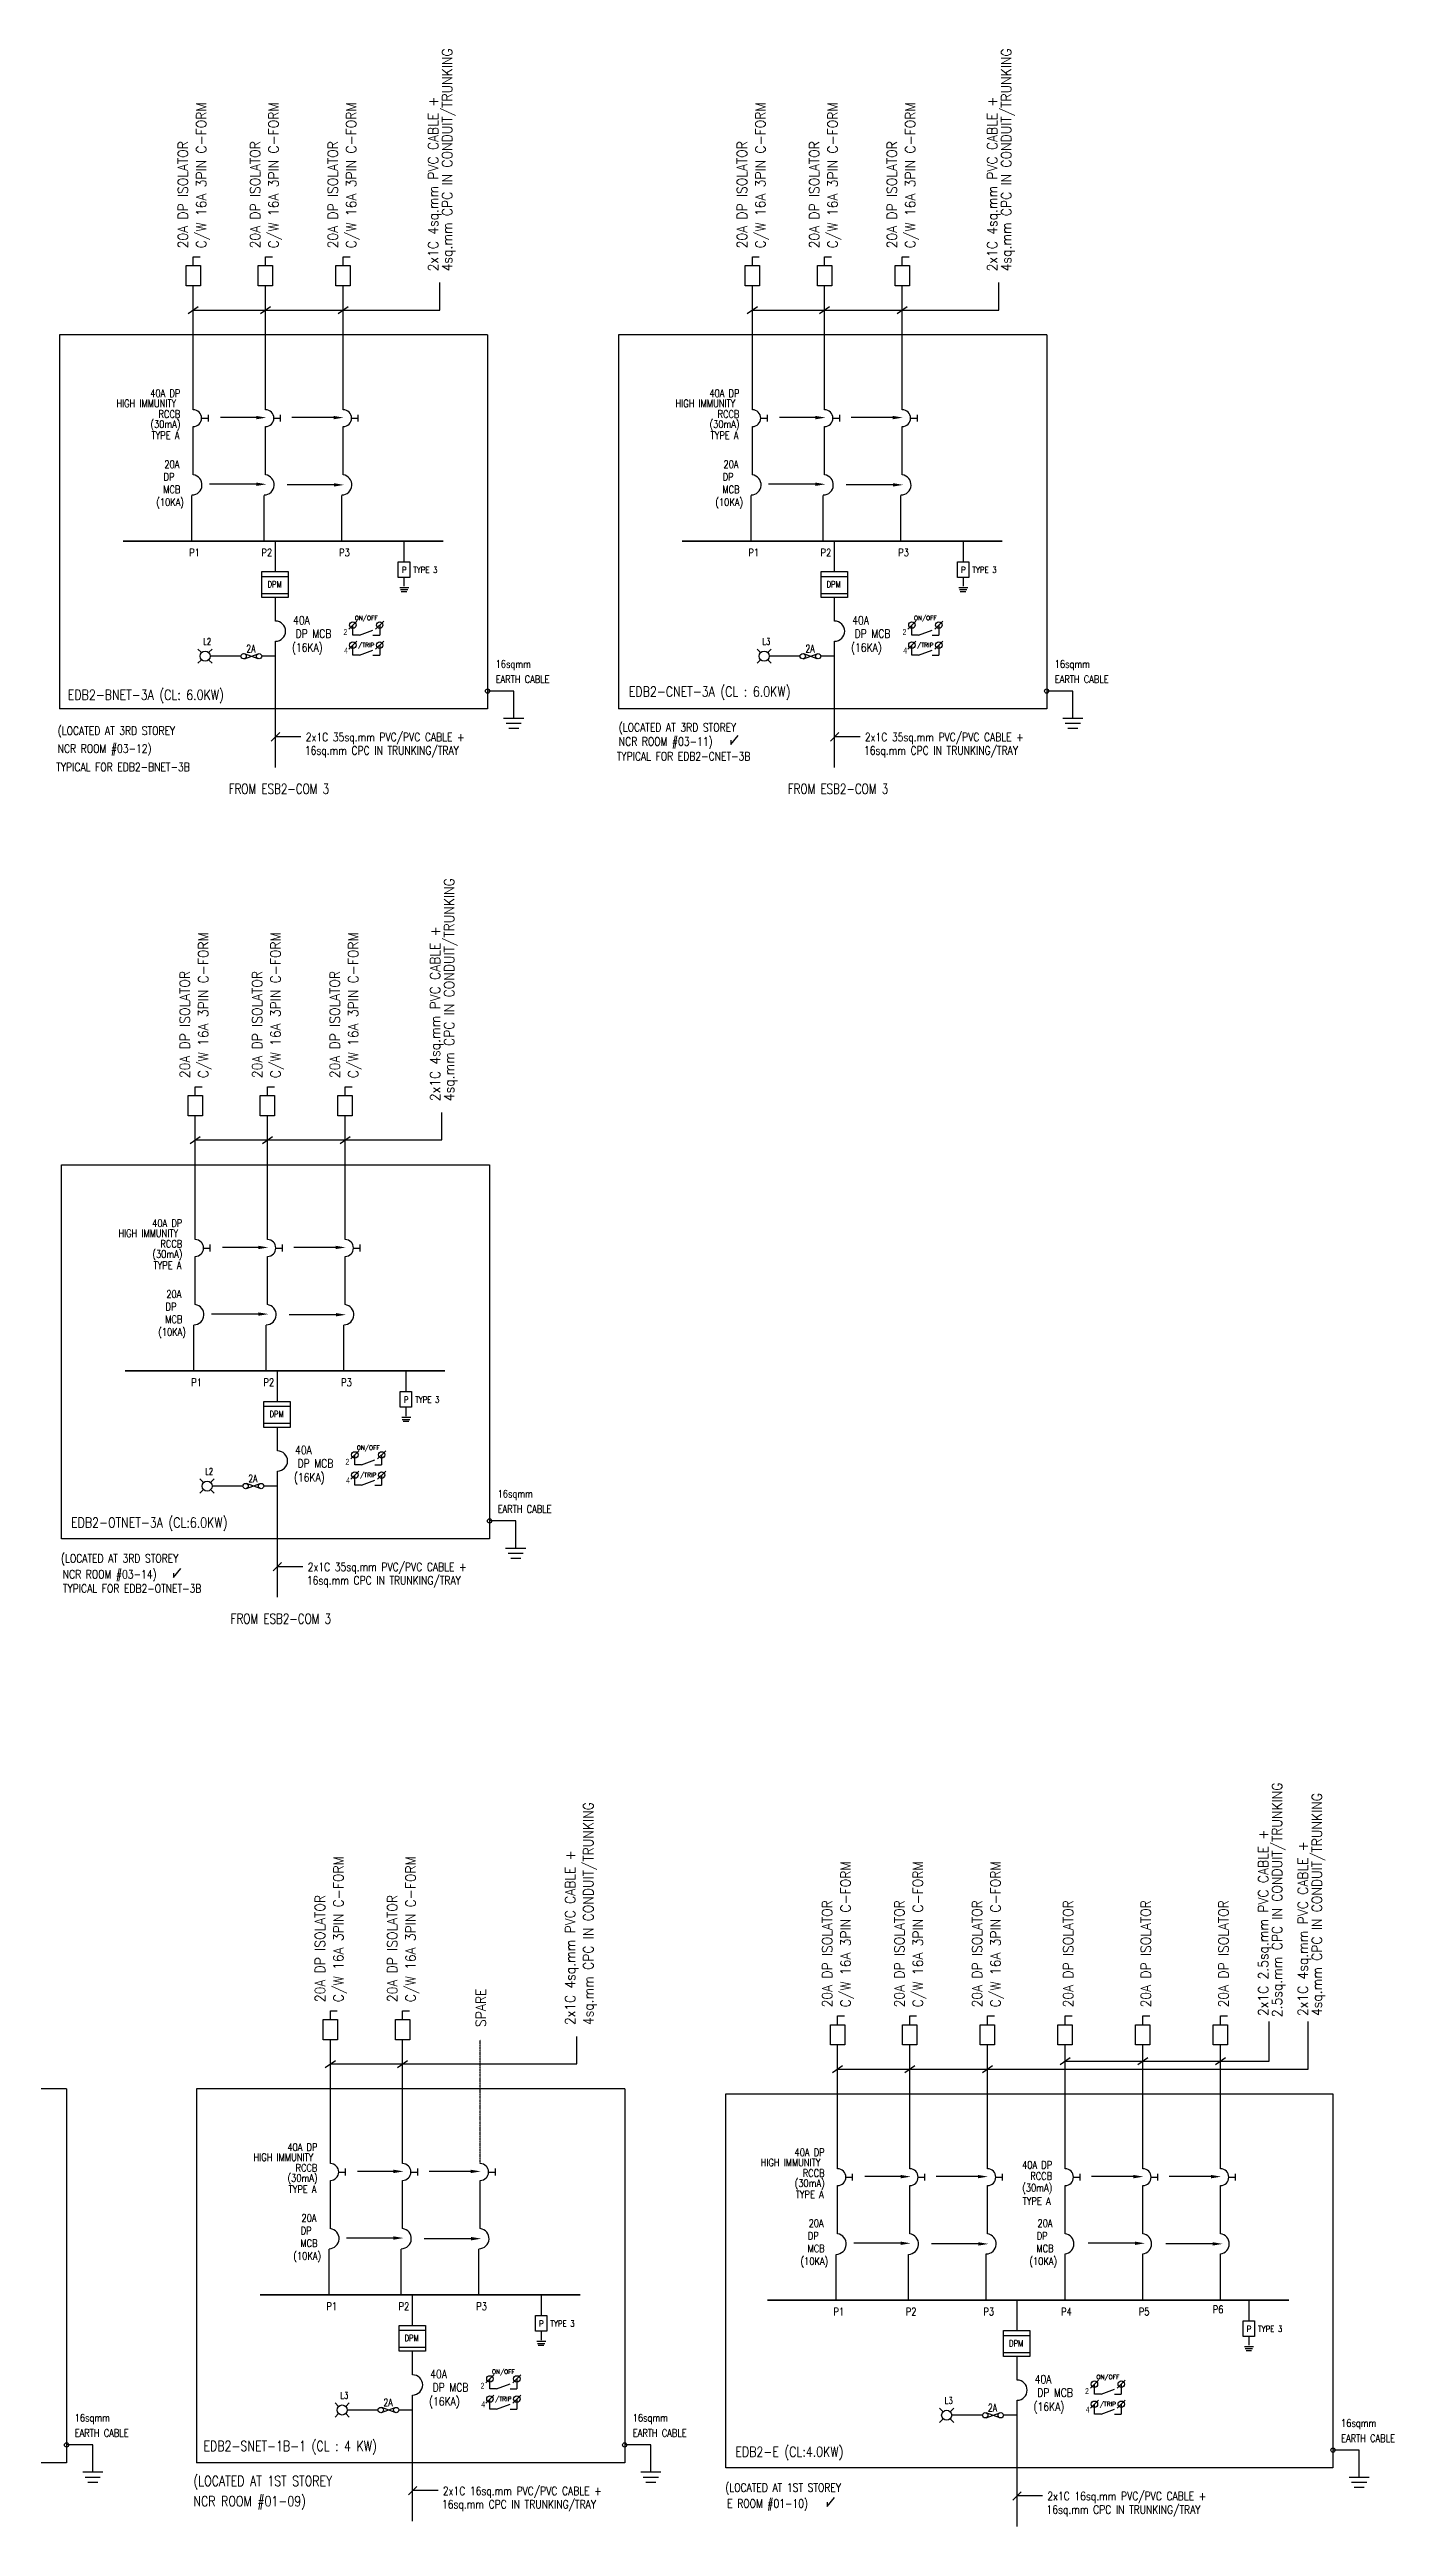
# Model space of a CAD drawing. Header units: millimetres. Extents: x 624049 to 847333, y 256790 to 538574.
# Drawn here: x 745112 to 785162, y 314678 to 388463 of the extents above; entities that cross this region are included whole.
import ezdxf
from ezdxf.enums import TextEntityAlignment as Align

# ---------------------------------------------------------------- set-up
doc = ezdxf.new("R2010")
doc.units = ezdxf.units.MM
doc.header["$LTSCALE"] = 0.01
doc.linetypes.add('DASHED', pattern=[19.05, 12.7, -6.35])
doc.linetypes.add('{ -E- }', pattern=[0])
doc.layers.add('E-_ELEC----_E-', color=3, linetype='Continuous')
doc.styles.add('100', font='romans.shx', dxfattribs={"width": 0.8, "height": 250})
doc.styles.add('A2', font='SIMPLEX.shx', dxfattribs={"width": 0.95, "height": 190})
doc.styles.add('ATT', font='ROMANS.SHX')
doc.styles.add('MONOTXT', font='MONOTXT.SHX')
doc.styles.add('PwNote', font='Romans.shx', dxfattribs={"width": 0.75, "bigfont": 'Special.shx'})
doc.styles.add('ROMANS', font='romans', dxfattribs={"width": 0.75})

# ---------------------------------------------------------------- blocks, each defined once
blk = doc.blocks.new('20A ISO')
at = {"color": 7}
blk.add_lwpolyline([(1003747, 407593), (1004173, 407593), (1004173, 406990), (1003747, 406990)], close=True, dxfattribs=at)
blk.add_lwpolyline([(1003960, 407593), (1003960, 407853), (1004166, 407853)], dxfattribs=at)

msp = doc.modelspace()

# ---------------------------------------------------------------- linework, layer by layer
for p, q in [((749240, 380598), (749541, 380808)), ((749391, 377732), (749391, 381424)), ((751391, 380598), (751692, 380808)), ((751542, 377732), (751542, 381424)), ((753704, 380598), (754005, 380808)), ((753855, 377732), (753855, 381424)), ((765890, 380598), (766191, 380808)), ((766041, 377732), (766041, 381424)), ((768041, 380598), (768342, 380808)), ((768192, 377732), (768192, 381424)), ((770354, 380598), (770655, 380808)), ((770505, 377732), (770505, 381424)), ((749391, 375795), (749391, 377232)), ((749641, 377482), (749841, 377482)), ((749841, 377382), (749841, 377582)), ((751542, 375795), (751542, 377232)), ((751792, 377482), (751992, 377482)), ((751992, 377382), (751992, 377582)), ((753855, 375795), (753855, 377232)), ((754105, 377482), (754305, 377482)), ((754305, 377382), (754305, 377582)), ((766041, 375795), (766041, 377232)), ((766291, 377482), (766491, 377482)), ((766491, 377382), (766491, 377582)), ((768192, 375795), (768192, 377232)), ((768442, 377482), (768642, 377482)), ((768642, 377382), (768642, 377582)), ((770505, 375795), (770505, 377232)), ((770755, 377482), (770955, 377482)), ((770955, 377382), (770955, 377582)), ((755666, 373820), (755666, 373204)), ((772316, 373820), (772316, 373204)), ((751436, 372770), (752220, 372770)), ((755666, 372737), (755666, 372474)), ((768086, 372770), (768870, 372770)), ((772316, 372737), (772316, 372474)), ((751436, 372264), (752220, 372264)), ((755542, 372438), (755809, 372438)), ((755559, 372375), (755779, 372375)), ((755584, 372321), (755751, 372321)), ((768086, 372264), (768870, 372264)), ((772192, 372438), (772459, 372438)), ((772209, 372375), (772429, 372375)), ((772234, 372321), (772401, 372321)), ((754023, 371199), (754263, 371439)), ((754143, 371019), (754143, 371319)), ((754343, 371019), (754743, 371169)), ((754823, 371199), (755063, 371439)), ((754943, 371319), (754943, 371019)), ((770673, 371199), (770913, 371439)), ((770793, 371019), (770793, 371319)), ((770993, 371019), (771393, 371169)), ((771473, 371199), (771713, 371439)), ((771593, 371319), (771593, 371019)), ((754023, 370599), (754263, 370839)), ((754343, 371019), (754143, 371019)), ((754143, 370419), (754143, 370719)), ((754343, 370419), (754143, 370419)), ((754343, 370419), (754743, 370569)), ((754743, 371019), (754943, 371019)), ((754743, 370419), (754943, 370419)), ((754823, 370599), (755063, 370839)), ((754943, 370719), (754943, 370419)), ((770673, 370599), (770913, 370839)), ((770993, 371019), (770793, 371019)), ((770793, 370419), (770793, 370719)), ((770993, 370419), (770793, 370419)), ((770993, 370419), (771393, 370569)), ((771393, 371019), (771593, 371019)), ((771393, 370419), (771593, 370419)), ((771473, 370599), (771713, 370839)), ((771593, 370719), (771593, 370419)), ((758935, 368545), (758935, 369352)), ((775585, 368545), (775585, 369352)), ((758635, 368545), (759235, 368545)), ((758710, 368395), (759160, 368395)), ((758785, 368245), (759085, 368245)), ((775285, 368545), (775885, 368545)), ((775360, 368395), (775810, 368395)), ((775435, 368245), (775735, 368245)), ((751715, 367864), (751965, 368114)), ((752599, 367989), (751840, 367989)), ((768365, 367864), (768615, 368114)), ((769249, 367989), (768490, 367989)), ((749449, 353012), (749449, 356704)), ((751600, 353012), (751600, 356704)), ((753913, 353012), (753913, 356704)), ((749298, 355878), (749600, 356088)), ((751449, 355878), (751751, 356088)), ((753762, 355878), (754064, 356088)), ((749699, 352762), (749899, 352762)), ((749899, 352662), (749899, 352862)), ((751850, 352762), (752050, 352762)), ((752050, 352662), (752050, 352862)), ((754163, 352762), (754363, 352762)), ((754363, 352662), (754363, 352862)), ((749449, 351075), (749449, 352512)), ((751600, 351075), (751600, 352512)), ((753913, 351075), (753913, 352512)), ((755725, 349100), (755725, 348484)), ((751494, 348050), (752278, 348050)), ((751494, 347544), (752278, 347544)), ((755601, 347718), (755868, 347718)), ((755617, 347655), (755837, 347655)), ((755642, 347601), (755810, 347601)), ((755725, 348017), (755725, 347754)), ((754082, 346479), (754322, 346719)), ((754082, 345879), (754322, 346119)), ((754202, 346299), (754202, 346599)), ((754402, 346299), (754202, 346299)), ((754402, 346299), (754802, 346449)), ((754802, 346299), (755002, 346299)), ((754882, 346479), (755122, 346719)), ((754882, 345879), (755122, 346119)), ((755002, 346599), (755002, 346299)), ((754202, 345699), (754202, 345999)), ((754402, 345699), (754202, 345699)), ((754402, 345699), (754802, 345849)), ((754802, 345699), (755002, 345699)), ((755002, 345999), (755002, 345699)), ((758994, 343825), (758994, 344632)), ((751774, 343144), (752024, 343394)), ((752658, 343269), (751899, 343269)), ((758694, 343825), (759294, 343825)), ((758769, 343675), (759219, 343675)), ((758844, 343525), (759144, 343525)), ((753474, 325487), (753474, 329179)), ((755625, 325487), (755625, 329179)), ((753323, 328354), (753624, 328563)), ((755474, 328354), (755775, 328563)), ((768426, 328198), (768728, 328408)), ((768577, 325332), (768577, 329024)), ((770577, 328198), (770879, 328408)), ((770728, 325332), (770728, 329024)), ((772890, 328198), (773192, 328408)), ((773041, 325332), (773041, 329024)), ((775203, 328435), (775505, 328645)), ((775354, 325332), (775354, 329024)), ((777516, 328435), (777818, 328645)), ((777667, 325332), (777667, 329024)), ((779829, 328435), (780131, 328645)), ((779980, 325332), (779980, 329024)), ((753474, 323550), (753474, 324987)), ((753724, 325237), (753924, 325237)), ((753924, 325137), (753924, 325337)), ((755625, 323550), (755625, 324987)), ((755875, 325237), (756075, 325237)), ((756075, 325137), (756075, 325337)), ((757938, 323550), (757938, 324987)), ((758188, 325237), (758388, 325237)), ((758388, 325137), (758388, 325337)), ((768577, 323395), (768577, 324832)), ((768827, 325082), (769027, 325082)), ((769027, 324982), (769027, 325182)), ((770728, 323395), (770728, 324832)), ((770978, 325082), (771178, 325082)), ((771178, 324982), (771178, 325182)), ((773041, 323395), (773041, 324832)), ((773291, 325082), (773491, 325082)), ((773491, 324982), (773491, 325182)), ((775354, 323395), (775354, 324832)), ((775604, 325082), (775804, 325082)), ((775804, 324982), (775804, 325182)), ((777667, 323395), (777667, 324832)), ((777917, 325082), (778117, 325082)), ((778117, 324982), (778117, 325182)), ((779980, 323395), (779980, 324832)), ((780230, 325082), (780430, 325082)), ((780430, 324982), (780430, 325182)), ((775354, 321420), (775354, 322798)), ((777667, 321420), (777667, 322798)), ((779980, 321420), (779980, 322798)), ((759749, 321576), (759749, 320960)), ((780824, 321420), (780824, 320804)), ((755519, 320525), (756303, 320525)), ((759749, 320493), (759749, 320230)), ((773520, 320370), (774304, 320370)), ((780824, 320337), (780824, 320074)), ((755519, 320020), (756303, 320020)), ((759625, 320194), (759892, 320194)), ((759642, 320131), (759862, 320131)), ((759667, 320077), (759834, 320077)), ((773520, 319864), (774304, 319864)), ((780700, 320038), (780967, 320038)), ((780717, 319975), (780937, 319975)), ((780742, 319921), (780909, 319921)), ((758106, 318954), (758346, 319194)), ((758226, 318774), (758226, 319074)), ((758426, 318774), (758226, 318774)), ((758426, 318774), (758826, 318924)), ((758826, 318774), (759026, 318774)), ((758906, 318954), (759146, 319194)), ((759026, 319074), (759026, 318774)), ((776108, 318799), (776348, 319039)), ((776228, 318619), (776228, 318919)), ((776428, 318619), (776828, 318769)), ((776908, 318799), (777148, 319039)), ((777028, 318919), (777028, 318619)), ((758106, 318354), (758346, 318594)), ((758226, 318174), (758226, 318474)), ((758426, 318174), (758226, 318174)), ((758426, 318174), (758826, 318324)), ((758826, 318174), (759026, 318174)), ((758906, 318354), (759146, 318594)), ((759026, 318474), (759026, 318174)), ((776108, 318199), (776348, 318439)), ((776428, 318619), (776228, 318619)), ((776228, 318019), (776228, 318319)), ((776428, 318019), (776228, 318019)), ((776428, 318019), (776828, 318169)), ((776828, 318619), (777028, 318619)), ((776828, 318019), (777028, 318019)), ((776908, 318199), (777148, 318439)), ((777028, 318319), (777028, 318019)), ((746399, 316301), (746399, 317107)), ((763018, 316301), (763018, 317107)), ((784111, 316145), (784111, 316952)), ((746099, 316301), (746699, 316301)), ((746174, 316151), (746624, 316151)), ((746249, 316001), (746549, 316001)), ((755798, 315620), (756048, 315870)), ((762718, 316301), (763318, 316301)), ((762793, 316151), (763243, 316151)), ((762868, 316001), (763168, 316001)), ((783811, 316145), (784411, 316145)), ((783886, 315995), (784336, 315995)), ((783961, 315845), (784261, 315845)), ((756682, 315745), (755923, 315745)), ((773800, 315464), (774050, 315714)), ((774684, 315589), (773925, 315589))]:
    msp.add_line(p, q)
at = {"linetype": '{ -E- }', "ltscale": 1.5}
for p, q in [((758156, 379963), (745407, 379963)), ((745407, 379963), (745407, 368823)), ((758156, 379963), (758156, 368823)), ((774806, 379963), (762057, 379963)), ((762057, 379963), (762057, 368823)), ((774806, 379963), (774806, 368823)), ((758156, 368823), (745407, 368823)), ((774806, 368823), (762057, 368823)), ((745620, 327719), (732871, 327719)), ((745620, 327719), (745620, 316578)), ((762239, 327719), (749490, 327719)), ((749490, 327719), (749490, 316578)), ((762239, 327719), (762239, 316578)), ((745620, 316578), (732871, 316578)), ((762239, 316578), (749490, 316578))]:
    msp.add_line(p, q, dxfattribs=at)
at = {"linetype": '{ -E- }'}
for p, q in [((751271, 377499), (750200, 377499)), ((753572, 377499), (752329, 377499)), ((767921, 377499), (766850, 377499)), ((770222, 377499), (768979, 377499)), ((749352, 373820), (749352, 375183)), ((751271, 375514), (749875, 375514)), ((751503, 373820), (751503, 375183)), ((753583, 375495), (752187, 375495)), ((753816, 373820), (753816, 375183)), ((766002, 373820), (766002, 375183)), ((767921, 375514), (766525, 375514)), ((768153, 373820), (768153, 375183)), ((770233, 375495), (768837, 375495)), ((770466, 373820), (770466, 375183)), ((751840, 372911), (751840, 373820)), ((768490, 372911), (768490, 373820)), ((751840, 371438), (751840, 372140)), ((768490, 371438), (768490, 372140)), ((751840, 367078), (751840, 370838)), ((768490, 367078), (768490, 370838)), ((758935, 369352), (758156, 369352)), ((775585, 369352), (774806, 369352)), ((751330, 352779), (750259, 352779)), ((753631, 352779), (752388, 352779)), ((751330, 350794), (749934, 350794)), ((753642, 350775), (752246, 350775)), ((749411, 349100), (749411, 350463)), ((751562, 349100), (751562, 350463)), ((753875, 349100), (753875, 350463)), ((751899, 348191), (751899, 349100)), ((751899, 346718), (751899, 347420)), ((751899, 342358), (751899, 346118)), ((758994, 344632), (758215, 344632)), ((755354, 325255), (754283, 325255)), ((757655, 325255), (756412, 325255)), ((770457, 325099), (769386, 325099)), ((772759, 325099), (771515, 325099)), ((777385, 325099), (776141, 325099)), ((779698, 325099), (778454, 325099)), ((755354, 323270), (753958, 323270)), ((757666, 323251), (756270, 323251)), ((753435, 321576), (753435, 322939)), ((755586, 321576), (755586, 322939)), ((757899, 321576), (757899, 322939)), ((768538, 321420), (768538, 322783)), ((770457, 323114), (769061, 323114)), ((770689, 321420), (770689, 322783)), ((772770, 323095), (771374, 323095)), ((773002, 321420), (773002, 322795)), ((777435, 323114), (776039, 323114)), ((779747, 323095), (778351, 323095)), ((755923, 320667), (755923, 321576)), ((773925, 320511), (773925, 321420)), ((755923, 319194), (755923, 319896)), ((773925, 319038), (773925, 319740)), ((755923, 314834), (755923, 318594)), ((773925, 314678), (773925, 318438)), ((746399, 317107), (745620, 317107)), ((763018, 317107), (762239, 317107)), ((784111, 316952), (783332, 316952))]:
    msp.add_line(p, q, dxfattribs=at)
at = {"color": 7}
for p, q in [((749637, 370497), (749531, 370603)), ((749849, 370497), (749955, 370603)), ((750918, 370316), (751324, 370466)), ((751323, 370317), (750920, 370465)), ((766287, 370497), (766181, 370603)), ((766499, 370497), (766605, 370603)), ((767568, 370316), (767974, 370466)), ((767973, 370317), (767570, 370465)), ((749637, 370285), (749531, 370179)), ((749849, 370285), (749955, 370179)), ((750812, 370391), (749893, 370391)), ((751840, 370391), (751430, 370391)), ((766287, 370285), (766181, 370179)), ((766499, 370285), (766605, 370179)), ((767462, 370391), (766543, 370391)), ((768490, 370391), (768080, 370391)), ((749696, 345777), (749590, 345883)), ((749696, 345565), (749590, 345459)), ((749908, 345777), (750014, 345883)), ((749908, 345565), (750014, 345459)), ((750871, 345671), (749952, 345671)), ((750977, 345596), (751383, 345746)), ((751381, 345597), (750979, 345745)), ((751899, 345671), (751489, 345671)), ((753720, 318253), (753614, 318359)), ((753720, 318041), (753614, 317935)), ((753932, 318253), (754038, 318359)), ((753932, 318041), (754038, 317935)), ((754895, 318147), (753976, 318147)), ((755001, 318072), (755407, 318221)), ((755406, 318073), (755003, 318221)), ((755923, 318147), (755513, 318147)), ((771722, 318097), (771616, 318203)), ((771934, 318097), (772040, 318203)), ((773003, 317916), (773409, 318066)), ((773408, 317917), (773005, 318065)), ((771722, 317885), (771616, 317779)), ((771934, 317885), (772040, 317779)), ((772897, 317991), (771978, 317991)), ((773925, 317991), (773515, 317991))]:
    msp.add_line(p, q, dxfattribs=at)
at = {"linetype": 'DASHED', "ltscale": 10}
msp.add_line((757938, 325487), (757938, 329179), dxfattribs=at)
at = {"color": 7}
for points in [[(749391, 382026), (749391, 382287), (749597, 382287)], [(751542, 382026), (751542, 382287), (751748, 382287)], [(753855, 382026), (753855, 382287), (754061, 382287)], [(766041, 382026), (766041, 382287), (766247, 382287)], [(768192, 382026), (768192, 382287), (768398, 382287)], [(770505, 382026), (770505, 382287), (770711, 382287)], [(749449, 357306), (749449, 357567), (749655, 357567)], [(751600, 357306), (751600, 357567), (751806, 357567)], [(753913, 357306), (753913, 357567), (754119, 357567)], [(753474, 329782), (753474, 330042), (753680, 330042)], [(755625, 329782), (755625, 330042), (755831, 330042)], [(768577, 329626), (768577, 329887), (768783, 329887)], [(770728, 329626), (770728, 329887), (770934, 329887)], [(775354, 328540), (781435, 328540), (781435, 329716)]]:
    msp.add_lwpolyline(points, dxfattribs=at)
for points in [[(749178, 382026), (749603, 382026), (749603, 381424), (749178, 381424)], [(751329, 382026), (751754, 382026), (751754, 381424), (751329, 381424)], [(753642, 382026), (754067, 382026), (754067, 381424), (753642, 381424)], [(765828, 382026), (766253, 382026), (766253, 381424), (765828, 381424)], [(767979, 382026), (768404, 382026), (768404, 381424), (767979, 381424)], [(770292, 382026), (770717, 382026), (770717, 381424), (770292, 381424)], [(749236, 357306), (749662, 357306), (749662, 356704), (749236, 356704)], [(751387, 357306), (751813, 357306), (751813, 356704), (751387, 356704)], [(753700, 357306), (754126, 357306), (754126, 356704), (753700, 356704)], [(753261, 329782), (753686, 329782), (753686, 329179), (753261, 329179)], [(755412, 329782), (755837, 329782), (755837, 329179), (755412, 329179)], [(768364, 329626), (768790, 329626), (768790, 329024), (768364, 329024)], [(770515, 329626), (770941, 329626), (770941, 329024), (770515, 329024)]]:
    msp.add_lwpolyline(points, close=True, dxfattribs=at)
for points in [[(749391, 380703), (756733, 380703), (756733, 381522)], [(766041, 380703), (773383, 380703), (773383, 381522)], [(749449, 355983), (756792, 355983), (756792, 356802)], [(753474, 328459), (760816, 328459), (760816, 329278)], [(768577, 328303), (782589, 328303), (782589, 329716)]]:
    msp.add_lwpolyline(points)
at = {"const_width": 50}
for points in [[(747297, 373820), (756834, 373820)], [(763947, 373820), (773484, 373820)], [(747355, 349100), (756893, 349100)], [(751380, 321576), (760917, 321576)], [(766483, 321420), (782019, 321420)]]:
    msp.add_lwpolyline(points, dxfattribs=at)
for points in [[(751436, 372911), (752220, 372911), (752220, 372140), (751436, 372140)], [(755497, 373204), (755836, 373204), (755836, 372737), (755497, 372737)], [(768086, 372911), (768870, 372911), (768870, 372140), (768086, 372140)], [(772147, 373204), (772486, 373204), (772486, 372737), (772147, 372737)], [(755556, 348484), (755894, 348484), (755894, 348017), (755556, 348017)], [(751494, 348191), (752278, 348191), (752278, 347420), (751494, 347420)], [(755519, 320667), (756303, 320667), (756303, 319896), (755519, 319896)], [(759580, 320960), (759919, 320960), (759919, 320493), (759580, 320493)], [(773520, 320511), (774304, 320511), (774304, 319740), (773520, 319740)], [(780655, 320804), (780994, 320804), (780994, 320337), (780655, 320337)]]:
    msp.add_lwpolyline(points, close=True)
for centre, radius in [((754143, 371319), 96), ((754943, 371319), 96), ((770793, 371319), 96), ((771593, 371319), 96), ((754143, 370719), 96), ((754943, 370719), 96), ((770793, 370719), 96), ((771593, 370719), 96), ((758156, 369352), 63.8), ((774806, 369352), 63.8), ((754202, 346599), 96), ((754202, 345999), 96), ((755002, 346599), 96), ((755002, 345999), 96), ((758215, 344632), 63.8), ((758226, 319074), 96), ((759026, 319074), 96), ((776228, 318919), 96), ((777028, 318919), 96), ((758226, 318474), 96), ((759026, 318474), 96), ((776228, 318319), 96), ((777028, 318319), 96), ((745620, 317107), 63.8), ((762239, 317107), 63.8), ((783332, 316952), 63.8)]:
    msp.add_circle(centre, radius)
at = {"color": 7}
for centre, radius in [((749743, 370391), 150), ((750892, 370391), 79.2), ((751351, 370391), 79.2), ((766393, 370391), 150), ((767542, 370391), 79.2), ((768001, 370391), 79.2), ((749802, 345671), 150), ((750950, 345671), 79.2), ((751410, 345671), 79.2), ((753826, 318147), 150), ((754975, 318147), 79.2), ((755434, 318147), 79.2), ((771828, 317991), 150), ((772976, 317991), 79.2), ((773436, 317991), 79.2)]:
    msp.add_circle(centre, radius, dxfattribs=at)
for centre, radius, start, end in [((749391, 377482), 250, 270, 90), ((751542, 377482), 250, 270, 90), ((753855, 377482), 250, 270, 90), ((766041, 377482), 250, 270, 90), ((768192, 377482), 250, 270, 90), ((770505, 377482), 250, 270, 90), ((749351, 375496), 301, 270.24358, 82.51914), ((751502, 375496), 301, 270.24358, 82.51914), ((753815, 375496), 301, 270.24358, 82.51914), ((766001, 375496), 301, 270.24358, 82.51914), ((768152, 375496), 301, 270.24358, 82.51914), ((770465, 375496), 301, 270.24358, 82.51914), ((751840, 371138), 300, 270, 90), ((768490, 371138), 300, 270, 90), ((749449, 352762), 250, 270, 90), ((751600, 352762), 250, 270, 90), ((753913, 352762), 250, 270, 90), ((749409, 350776), 301, 270.24358, 82.51914), ((751560, 350776), 301, 270.24358, 82.51914), ((753873, 350776), 301, 270.24358, 82.51914), ((751899, 346418), 300, 270, 90), ((753474, 325237), 250, 270, 90), ((755625, 325237), 250, 270, 90), ((757938, 325237), 250, 270, 90), ((768577, 325082), 250, 270, 90), ((770728, 325082), 250, 270, 90), ((773041, 325082), 250, 270, 90), ((775354, 325082), 250, 270, 90), ((777667, 325082), 250, 270, 90), ((779980, 325082), 250, 270, 90), ((753434, 323252), 301, 270.24358, 82.51914), ((755585, 323252), 301, 270.24358, 82.51914), ((757898, 323252), 301, 270.24358, 82.51914), ((768530, 323091), 308, 271.51771, 81.38784), ((770681, 323091), 308, 271.51771, 81.38784), ((773001, 323096), 301, 270.24358, 82.51914), ((775314, 323096), 301, 277.59966, 82.51914), ((777627, 323096), 301, 277.59966, 82.51914), ((779940, 323096), 301, 277.59966, 82.51914), ((755923, 318894), 300, 270, 90), ((773925, 318738), 300, 270, 90)]:
    msp.add_arc(centre, radius, start, end)
for points in [[(751271, 377549), (751571, 377499), (751271, 377449)], [(753572, 377549), (753872, 377499), (753572, 377449)], [(767921, 377549), (768221, 377499), (767921, 377449)], [(770222, 377549), (770522, 377499), (770222, 377449)], [(751271, 375564), (751571, 375514), (751271, 375464)], [(753583, 375545), (753883, 375495), (753583, 375445)], [(767921, 375564), (768221, 375514), (767921, 375464)], [(770233, 375545), (770533, 375495), (770233, 375445)], [(751330, 352829), (751630, 352779), (751330, 352729)], [(753631, 352829), (753931, 352779), (753631, 352729)], [(751330, 350844), (751630, 350794), (751330, 350744)], [(753642, 350825), (753942, 350775), (753642, 350725)], [(755354, 325305), (755654, 325255), (755354, 325205)], [(757655, 325305), (757955, 325255), (757655, 325205)], [(770457, 325149), (770757, 325099), (770457, 325049)], [(772759, 325149), (773059, 325099), (772759, 325049)], [(777385, 325149), (777685, 325099), (777385, 325049)], [(779698, 325149), (779998, 325099), (779698, 325049)], [(755354, 323320), (755654, 323270), (755354, 323220)], [(757666, 323301), (757966, 323251), (757666, 323201)], [(770457, 323164), (770757, 323114), (770457, 323064)], [(772770, 323145), (773070, 323095), (772770, 323045)], [(777435, 323164), (777735, 323114), (777435, 323064)], [(779747, 323145), (780047, 323095), (779747, 323045)]]:
    msp.add_solid(points)
at = {"layer": 'E-_ELEC----_E-', "color": 3}
for points in [[(765399, 367887), (765399, 367761), (765619, 368031)], [(748798, 343074), (748798, 342948), (749018, 343218)], [(768264, 315399), (768264, 315273), (768484, 315543)]]:
    msp.add_lwpolyline(points, dxfattribs=at)
at = {"layer": 'E-_ELEC----_E-', "color": 7}
for points in [[(745466, 355243), (758215, 355243), (758215, 344103), (745466, 344103)], [(765249, 327563), (783332, 327563), (783332, 316423), (765249, 316423)]]:
    msp.add_lwpolyline(points, close=True, dxfattribs=at)

# ---------------------------------------------------------------- block references
at = {"layer": 'E-_ELEC----_E-'}
for p in [(-230919, -77967), (-228606, -77967), (-226293, -77967), (-223980, -77967)]:
    msp.add_blockref('20A ISO', p, dxfattribs=at)

# ---------------------------------------------------------------- texts
at = {"ltscale": 1.5, "style": 'A2', "width": 0.9}
for s, p in [('4sq.mm CPC IN CONDUIT/TRUNKING', (757103, 381856)), ('4sq.mm CPC IN CONDUIT/TRUNKING', (773753, 381856)), ('2x1C 4sq.mm PVC CABLE +', (756684, 381856)), ('2x1C 4sq.mm PVC CABLE +', (773334, 381856)), ('4sq.mm CPC IN CONDUIT/TRUNKING', (757162, 357136)), ('2x1C 4sq.mm PVC CABLE +', (756743, 357136)), ('2.5sq.mm CPC IN CONDUIT/TRUNKING', (781817, 329849)), ('4sq.mm CPC IN CONDUIT/TRUNKING', (783003, 329883)), ('4sq.mm CPC IN CONDUIT/TRUNKING', (761307, 329612)), ('2x1C 2.5sq.mm PVC CABLE +', (781405, 329883)), ('2x1C 4sq.mm PVC CABLE +', (782584, 329883)), ('2x1C 4sq.mm PVC CABLE +', (760767, 329612))]:
    msp.add_text(s, height=300, rotation=90, dxfattribs=at).set_placement(p)
for s, height, rotation, style, width, p in [('C/W 16A 3PIN C-FORM', 300, 90, 'A2', 0.9, (749780, 382541)), ('C/W 16A 3PIN C-FORM', 300, 90, 'A2', 0.9, (751931, 382541)), ('C/W 16A 3PIN C-FORM', 300, 90, 'A2', 0.9, (754244, 382541)), ('C/W 16A 3PIN C-FORM', 300, 90, 'A2', 0.9, (766430, 382541)), ('C/W 16A 3PIN C-FORM', 300, 90, 'A2', 0.9, (768581, 382541)), ('C/W 16A 3PIN C-FORM', 300, 90, 'A2', 0.9, (770894, 382541)), ('20A DP ISOLATOR', 300, 90, 'A2', 0.9, (749233, 382541)), ('20A DP ISOLATOR', 300, 90, 'A2', 0.9, (751384, 382541)), ('20A DP ISOLATOR', 300, 90, 'A2', 0.9, (753697, 382541)), ('20A DP ISOLATOR', 300, 90, 'A2', 0.9, (765883, 382541)), ('20A DP ISOLATOR', 300, 90, 'A2', 0.9, (768034, 382541)), ('20A DP ISOLATOR', 300, 90, 'A2', 0.9, (770347, 382541)), ('HIGH IMMUNITY', 225, 360, '100', 0.8, (747102, 377809)), ('40A DP', 225, 360, '100', 0.8, (748111, 378110)), ('HIGH IMMUNITY', 225, 360, '100', 0.8, (763752, 377809)), ('40A DP', 225, 360, '100', 0.8, (764761, 378110)), ('(30mA)', 225, 360, '100', 0.8, (748116, 377191)), ('TYPE A', 225, 360, '100', 0.8, (748147, 376856)), ('RCCB', 225, 360, '100', 0.8, (748356, 377493)), ('(30mA)', 225, 360, '100', 0.8, (764766, 377191)), ('TYPE A', 225, 360, '100', 0.8, (764797, 376856)), ('RCCB', 225, 360, '100', 0.8, (765006, 377493)), ('DP', 225, 360, '100', 0.8, (748508, 375622)), ('20A', 225, 360, '100', 0.8, (748531, 375997)), ('DP', 225, 360, '100', 0.8, (765158, 375622)), ('20A', 225, 360, '100', 0.8, (765181, 375997)), ('(10KA)', 225, 360, '100', 0.8, (748289, 374867)), ('MCB', 225, 360, '100', 0.8, (748499, 375247)), ('(10KA)', 225, 360, '100', 0.8, (764939, 374867)), ('MCB', 225, 360, '100', 0.8, (765149, 375247)), ('P1', 225, 360, '100', 0.8, (749273, 373367)), ('P2', 225, 360, '100', 0.8, (751424, 373367)), ('P3', 225, 360, '100', 0.8, (753737, 373367)), ('P1', 225, 360, '100', 0.8, (765923, 373367)), ('P2', 225, 360, '100', 0.8, (768074, 373367)), ('P3', 225, 360, '100', 0.8, (770387, 373367)), ('EARTH CABLE', 225, 360, '100', 0.8, (758397, 369594)), ('16sqmm', 225, 360, '100', 0.8, (758397, 370047)), ('EARTH CABLE', 225, 360, '100', 0.8, (775047, 369594)), ('16sqmm', 225, 360, '100', 0.8, (775047, 370047)), ('2x1C 35sq.mm PVC/PVC CABLE +', 250, 360, 'PwNote', 0.8, (752741, 367857)), ('16sq.mm CPC IN TRUNKING/TRAY', 250, 360, 'PwNote', 0.8, (752715, 367457)), ('2x1C 35sq.mm PVC/PVC CABLE +', 250, 360, 'PwNote', 0.8, (769391, 367857)), ('16sq.mm CPC IN TRUNKING/TRAY', 250, 360, 'PwNote', 0.8, (769365, 367457)), ('C/W 16A 3PIN C-FORM', 300, 90, 'A2', 0.9, (749839, 357821)), ('C/W 16A 3PIN C-FORM', 300, 90, 'A2', 0.9, (751990, 357821)), ('C/W 16A 3PIN C-FORM', 300, 90, 'A2', 0.9, (754303, 357821)), ('20A DP ISOLATOR', 300, 90, 'A2', 0.9, (749292, 357821)), ('20A DP ISOLATOR', 300, 90, 'A2', 0.9, (751443, 357821)), ('20A DP ISOLATOR', 300, 90, 'A2', 0.9, (753756, 357821)), ('40A DP', 225, 360, '100', 0.8, (748169, 353390)), ('HIGH IMMUNITY', 225, 360, '100', 0.8, (747161, 353089)), ('(30mA)', 225, 360, '100', 0.8, (748174, 352471)), ('RCCB', 225, 360, '100', 0.8, (748415, 352773)), ('TYPE A', 225, 360, '100', 0.8, (748206, 352136)), ('20A', 225, 360, '100', 0.8, (748589, 351277)), ('MCB', 225, 360, '100', 0.8, (748558, 350527)), ('DP', 225, 360, '100', 0.8, (748567, 350902)), ('(10KA)', 225, 360, '100', 0.8, (748347, 350147)), ('P1', 225, 360, '100', 0.8, (749332, 348647)), ('P2', 225, 360, '100', 0.8, (751483, 348647)), ('P3', 225, 360, '100', 0.8, (753796, 348647)), ('16sqmm', 225, 360, '100', 0.8, (758456, 345327)), ('EARTH CABLE', 225, 360, '100', 0.8, (758456, 344874)), ('2x1C 35sq.mm PVC/PVC CABLE +', 250, 360, 'PwNote', 0.8, (752800, 343137)), ('16sq.mm CPC IN TRUNKING/TRAY', 250, 360, 'PwNote', 0.8, (752774, 342737)), ('C/W 16A 3PIN C-FORM', 300, 90, 'A2', 0.9, (753863, 330296)), ('C/W 16A 3PIN C-FORM', 300, 90, 'A2', 0.9, (756014, 330296)), ('C/W 16A 3PIN C-FORM', 300, 90, 'A2', 0.9, (768967, 330141)), ('C/W 16A 3PIN C-FORM', 300, 90, 'A2', 0.9, (771118, 330141)), ('C/W 16A 3PIN C-FORM', 300, 90, 'A2', 0.9, (773431, 330141)), ('20A DP ISOLATOR', 300, 90, 'A2', 0.9, (753316, 330296)), ('20A DP ISOLATOR', 300, 90, 'A2', 0.9, (755467, 330296)), ('20A DP ISOLATOR', 300, 90, 'A2', 0.9, (768420, 330141)), ('20A DP ISOLATOR', 300, 90, 'A2', 0.9, (770571, 330141)), ('20A DP ISOLATOR', 300, 90, 'A2', 0.9, (772884, 330141)), ('20A DP ISOLATOR', 300, 90, 'A2', 0.9, (775595, 330141)), ('20A DP ISOLATOR', 300, 90, 'A2', 0.9, (777908, 330141)), ('20A DP ISOLATOR', 300, 90, 'A2', 0.9, (780221, 330141)), ('SPARE', 300, 90, 'A2', 0.9, (758105, 329556)), ('HIGH IMMUNITY', 225, 360, '100', 0.8, (751185, 325564)), ('40A DP', 225, 360, '100', 0.8, (752194, 325866)), ('RCCB', 225, 360, '100', 0.8, (752439, 325248)), ('HIGH IMMUNITY', 225, 360, '100', 0.8, (766288, 325409)), ('40A DP', 225, 360, '100', 0.8, (767297, 325710)), ('40A DP', 225, 360, '100', 0.8, (774074, 325336)), ('(30mA)', 225, 360, '100', 0.8, (752199, 324947)), ('TYPE A', 225, 360, '100', 0.8, (752230, 324612)), ('(30mA)', 225, 360, '100', 0.8, (767302, 324791)), ('TYPE A', 225, 360, '100', 0.8, (767333, 324456)), ('RCCB', 225, 360, '100', 0.8, (767542, 325093)), ('(30mA)', 225, 360, '100', 0.8, (774079, 324655)), ('RCCB', 225, 360, '100', 0.8, (774319, 325004)), ('20A', 225, 360, '100', 0.8, (752614, 323753)), ('TYPE A', 225, 360, '100', 0.8, (774092, 324257)), ('MCB', 225, 360, '100', 0.8, (752582, 323003)), ('DP', 225, 360, '100', 0.8, (752591, 323378)), ('DP', 225, 360, '100', 0.8, (767694, 323222)), ('20A', 225, 360, '100', 0.8, (767717, 323597)), ('DP', 225, 360, '100', 0.8, (774510, 323222)), ('20A', 225, 360, '100', 0.8, (774533, 323597)), ('(10KA)', 225, 360, '100', 0.8, (752372, 322623)), ('(10KA)', 225, 360, '100', 0.8, (767475, 322467)), ('MCB', 225, 360, '100', 0.8, (767686, 322847)), ('(10KA)', 225, 360, '100', 0.8, (774291, 322467)), ('MCB', 225, 360, '100', 0.8, (774501, 322847)), ('P1', 225, 360, '100', 0.8, (753356, 321123)), ('P2', 225, 360, '100', 0.8, (755507, 321123)), ('P3', 225, 360, '100', 0.8, (757820, 321123)), ('P1', 225, 360, '100', 0.8, (768460, 320967)), ('P2', 225, 360, '100', 0.8, (770611, 320967)), ('P3', 225, 360, '100', 0.8, (772924, 320967)), ('P4', 225, 360, '100', 0.8, (775237, 320967)), ('P5', 225, 360, '100', 0.8, (777550, 320967)), ('P6', 225, 360, '100', 0.8, (779753, 321031)), ('16sqmm', 225, 360, '100', 0.8, (745861, 317803)), ('16sqmm', 225, 360, '100', 0.8, (762480, 317803)), ('EARTH CABLE', 225, 360, '100', 0.8, (745861, 317349)), ('EARTH CABLE', 225, 360, '100', 0.8, (762480, 317349)), ('EARTH CABLE', 225, 360, '100', 0.8, (783573, 317194)), ('16sqmm', 225, 360, '100', 0.8, (783573, 317647)), ('2x1C 16sq.mm PVC/PVC CABLE +', 250, 360, 'PwNote', 0.8, (756824, 315613)), ('16sq.mm CPC IN TRUNKING/TRAY', 250, 360, 'PwNote', 0.8, (756798, 315213)), ('2x1C 16sq.mm PVC/PVC CABLE +', 250, 360, 'PwNote', 0.8, (774826, 315457)), ('16sq.mm CPC IN TRUNKING/TRAY', 250, 360, 'PwNote', 0.8, (774800, 315057))]:
    msp.add_text(s, height=height, rotation=rotation, dxfattribs=dict(style=style, width=width)).set_placement(p)
for s, height, style, width, p in [('DPM', 186.6, '100', 0.8, (751602, 372442)), ('P', 180, 'ROMANS', 0.85, (755606, 372874)), ('TYPE 3', 180, 'ROMANS', 0.85, (755944, 372874)), ('DPM', 186.6, '100', 0.8, (768252, 372442)), ('P', 180, 'ROMANS', 0.85, (772256, 372874)), ('TYPE 3', 180, 'ROMANS', 0.85, (772594, 372874)), ('L2', 200, 'ROMANS', 0.75, (749687, 370727)), ('L3', 200, 'ROMANS', 0.75, (766337, 370727)), ('FROM ESB2-COM 3', 300, 'PwNote', 0.75, (750447, 366289)), ('FROM ESB2-COM 3', 300, 'PwNote', 0.75, (767097, 366289)), ('P', 180, 'ROMANS', 0.85, (755664, 348154)), ('TYPE 3', 180, 'ROMANS', 0.85, (756002, 348154)), ('DPM', 186.6, '100', 0.8, (751661, 347722)), ('L2', 200, 'ROMANS', 0.75, (749746, 346007)), ('FROM ESB2-COM 3', 300, 'PwNote', 0.75, (750506, 341569)), ('DPM', 186.6, '100', 0.8, (755685, 320197)), ('P', 180, 'ROMANS', 0.85, (759689, 320630)), ('TYPE 3', 180, 'ROMANS', 0.85, (760027, 320630)), ('P', 180, 'ROMANS', 0.85, (780764, 320474)), ('TYPE 3', 180, 'ROMANS', 0.85, (781102, 320474)), ('DPM', 186.6, '100', 0.8, (773687, 320042)), ('L3', 200, 'ROMANS', 0.75, (753770, 318482)), ('L3', 200, 'ROMANS', 0.75, (771772, 318327))]:
    msp.add_text(s, height=height, dxfattribs=dict(style=style, width=width)).set_placement(p)
at = {"style": 'PwNote', "width": 0.8}
for s, p in [('40A', (752614, 371463)), ('DP MCB', (752971, 371064)), ('40A', (769264, 371463)), ('DP MCB', (769621, 371064)), ('(16KA)', (752788, 370630)), ('(16KA)', (769438, 370630)), ('40A', (752673, 346743)), ('(16KA)', (752847, 345910)), ('DP MCB', (753029, 346344)), ('40A', (756697, 319219)), ('DP MCB', (757054, 318819)), ('40A', (774699, 319063)), ('DP MCB', (775055, 318664)), ('(16KA)', (756871, 318386)), ('(16KA)', (774873, 318230))]:
    msp.add_text(s, height=250, dxfattribs=at).set_placement(p, align=Align.MIDDLE)
at = {"style": 'MONOTXT', "width": 0.8}
for s, p in [('2', (753982, 371112)), ('2', (770632, 371112)), ('4', (754003, 370559)), ('4', (770653, 370559)), ('2', (754040, 346392)), ('4', (754062, 345839)), ('2', (758065, 318868)), ('2', (776066, 318712)), ('4', (758086, 318314)), ('4', (776088, 318159))]:
    msp.add_text(s, height=176, dxfattribs=at).set_placement(p, align=Align.MIDDLE_RIGHT)
at = {"style": 'ATT'}
for s, p in [('ON/OFF', (754543, 371531)), ('ON/OFF', (771193, 371531)), ('/TRIP', (754543, 370723)), ('/TRIP', (771193, 370723)), ('ON/OFF', (754602, 346811)), ('/TRIP', (754602, 346003)), ('ON/OFF', (758626, 319286)), ('ON/OFF', (776628, 319131)), ('/TRIP', (758626, 318478)), ('/TRIP', (776628, 318323))]:
    msp.add_text(s, height=128, rotation=0, dxfattribs=at).set_placement(p, align=Align.MIDDLE_CENTER)
at = {"style": 'ROMANS', "width": 0.75}
for p in [(751109, 370502), (767759, 370502), (751167, 345782), (755192, 318258), (773193, 318102)]:
    msp.add_text('2A', height=225, dxfattribs=at).set_placement(p, align=Align.CENTER)
at = {"ltscale": 1.5, "style": 'PwNote', "width": 0.8}
for s, height, p in [('EDB2-BNET-3A (CL: 6.0KW)', 300, (745655, 369090)), ('EDB2-CNET-3A (CL : 6.0KW)', 300, (762363, 369187)), ('(LOCATED AT 3RD STOREY', 250, (745356, 368048)), ('(LOCATED AT 3RD STOREY', 250, (762064, 368145)), ('NCR ROOM #03-12)', 250, (745356, 367515)), ('TYPICAL FOR EDB2-CNET-3B', 250, (762004, 367285)), ('NCR ROOM #03-11)', 250, (762064, 367726)), ('TYPICAL FOR EDB2-BNET-3B', 250, (745313, 366964)), ('EDB2-OTNET-3A (CL:6.0KW)', 300, (745751, 344433)), ('(LOCATED AT 3RD STOREY', 250, (745451, 343391)), ('NCR ROOM #03-14)', 250, (745506, 342917)), ('TYPICAL FOR EDB2-OTNET-3B', 250, (745511, 342495)), ('EDB2-SNET-1B-1 (CL : 4 KW)', 300, (749696, 316924)), ('EDB2-E (CL:4.0KW)', 300, (765534, 316753)), ('(LOCATED AT 1ST STOREY', 300, (749396, 315883)), ('(LOCATED AT 1ST STOREY', 250, (765235, 315711)), ('NCR ROOM #01-09)', 300, (749396, 315280)), ('E ROOM #01-10)', 250, (765290, 315237))]:
    msp.add_text(s, height=height, dxfattribs=at).set_placement(p)

doc.saveas('drawing.dxf')
